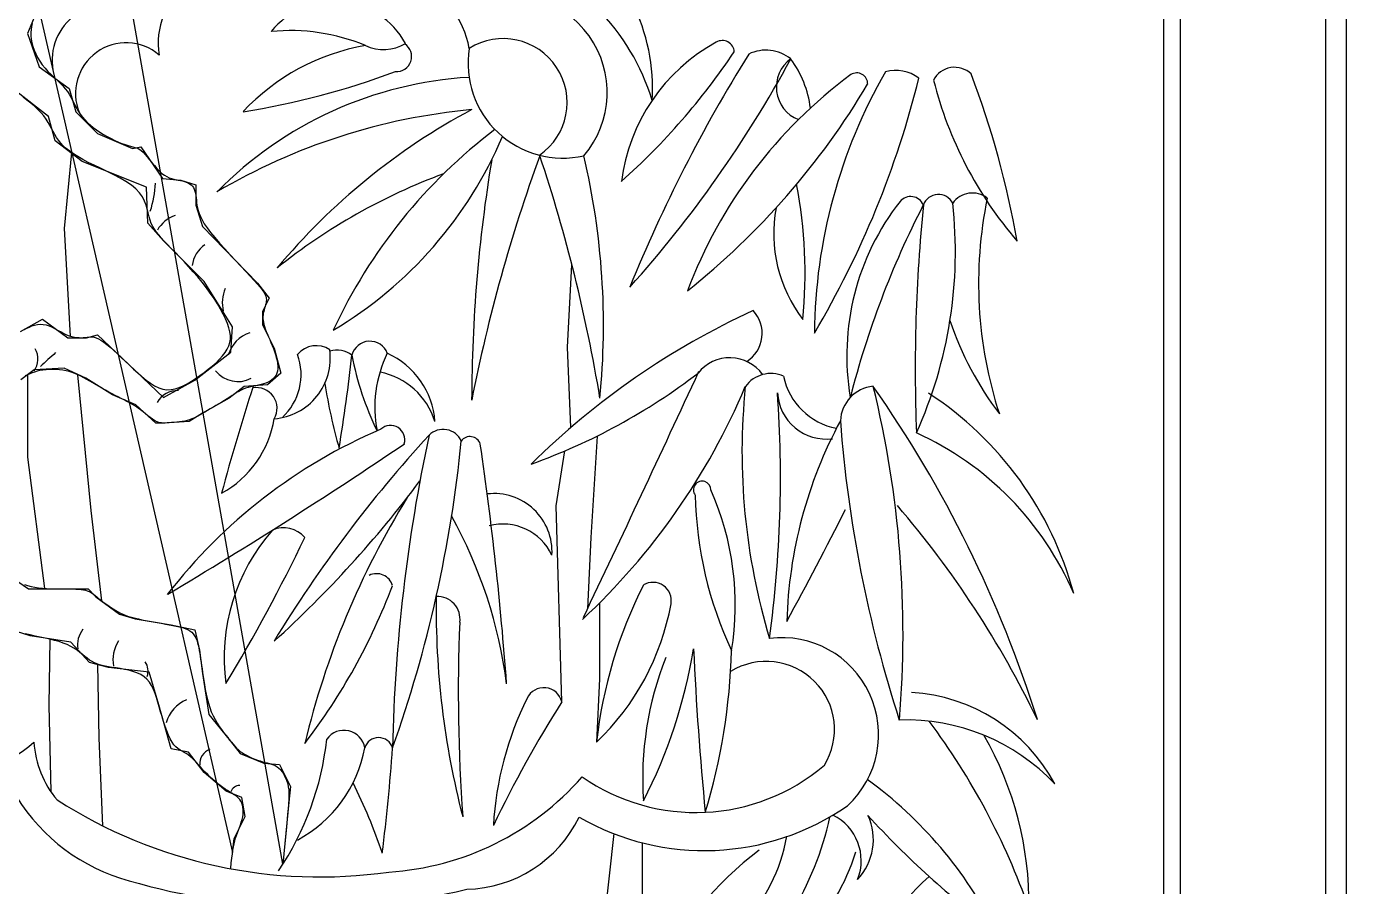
# Model space of a CAD drawing. Header units: metres. Extents: x -607 to -196, y 0 to 941.
# Drawn here: x -459.2 to -218.2, y 380.4 to 537.3 of the extents above; entities that cross this region are included whole.
import ezdxf

# ---------------------------------------------------------------- set-up
doc = ezdxf.new("R2010")
doc.units = ezdxf.units.M
for name, color, linetype in [('3', 3, 'Continuous'), ('4', 4, 'Continuous'), ('7', 7, 'Continuous')]:
    doc.layers.add(name, color=color, linetype=linetype)

msp = doc.modelspace()

# ---------------------------------------------------------------- linework, layer by layer
at = {"layer": '3'}
for points in [[(-594.44, 917.51), (-594.44, 3.8), (-222.04, 3.8), (-222.04, 930.76)], [(-459.55, 435.56), (-458.97, 435.34), (-458.34, 435.16), (-457.68, 435.02), (-456.98, 434.91), (-456.25, 434.84), (-455.51, 434.78), (-454.77, 434.75), (-454.03, 434.74), (-453.31, 434.73), (-452.61, 434.73), (-451.95, 434.73), (-451.33, 434.73), (-450.74, 434.72), (-450.19, 434.7), (-449.68, 434.67), (-449.22, 434.63), (-448.79, 434.57), (-448.41, 434.49), (-448.08, 434.39), (-447.77, 434.27), (-447.49, 434.12), (-447.22, 433.95), (-446.95, 433.75), (-446.67, 433.53), (-446.36, 433.29), (-446.03, 433.01), (-445.65, 432.72), (-445.23, 432.4), (-444.79, 432.07), (-444.33, 431.74), (-443.85, 431.41), (-443.38, 431.1), (-442.9, 430.8), (-442.45, 430.53), (-442.01, 430.3), (-441.58, 430.1), (-441.16, 429.92), (-440.73, 429.77), (-440.28, 429.62), (-439.8, 429.49), (-439.29, 429.37), (-438.72, 429.25), (-438.1, 429.12), (-437.44, 428.99), (-436.74, 428.86), (-436.02, 428.72), (-435.29, 428.59), (-434.55, 428.46), (-433.83, 428.32), (-433.14, 428.2), (-432.48, 428.07), (-431.85, 427.95), (-431.27, 427.81), (-430.73, 427.67), (-430.23, 427.5), (-429.78, 427.31), (-429.38, 427.08), (-429.03, 426.81), (-428.74, 426.51), (-428.49, 426.16), (-428.28, 425.78), (-428.11, 425.36), (-427.96, 424.92), (-427.84, 424.45), (-427.74, 423.97), (-427.65, 423.48), (-427.56, 422.97), (-427.48, 422.45), (-427.39, 421.91), (-427.31, 421.35), (-427.22, 420.76), (-427.13, 420.13), (-427.03, 419.46), (-426.93, 418.75), (-426.82, 418), (-426.69, 417.21), (-426.55, 416.39), (-426.39, 415.55), (-426.2, 414.72), (-425.98, 413.89), (-425.74, 413.09), (-425.45, 412.32), (-425.13, 411.59), (-424.77, 410.9), (-424.4, 410.26), (-424, 409.65), (-423.6, 409.09), (-423.2, 408.55), (-422.81, 408.06), (-422.44, 407.6), (-422.1, 407.16), (-421.77, 406.76), (-421.46, 406.38), (-421.14, 406.03), (-420.83, 405.7), (-420.5, 405.4), (-420.15, 405.1), (-419.77, 404.83), (-419.36, 404.57), (-418.92, 404.32), (-418.46, 404.09), (-417.99, 403.88), (-417.51, 403.68), (-417.02, 403.5), (-416.55, 403.34), (-416.09, 403.21), (-415.66, 403.09), (-415.24, 402.99), (-414.85, 402.89), (-414.47, 402.78), (-414.11, 402.65), (-413.77, 402.5), (-413.45, 402.3), (-413.14, 402.06), (-412.84, 401.77), (-412.56, 401.42), (-412.3, 401.03), (-412.06, 400.6), (-411.85, 400.14), (-411.66, 399.65), (-411.51, 399.15), (-411.39, 398.63), (-411.31, 398.09), (-411.28, 397.43), (-411.3, 396.54), (-411.38, 395.29), (-411.52, 393.58), (-411.73, 391.29), (-412.03, 388.31), (-412.4, 384.51), (-441.95, 551.86)], [(-459.26, 540.7), (-458.79, 540.82), (-458.3, 541.04), (-457.79, 541.36), (-457.26, 541.81), (-421.58, 386.66), (-421.3, 389.23), (-419.29, 393.24), (-419.87, 396.67), (-422.73, 397.82), (-426.74, 401.25), (-429.6, 404.97), (-432.76, 405.54), (-435.05, 413.56), (-436.77, 419.57), (-444.21, 420.42), (-447.65, 421.28), (-451.09, 425), (-458.53, 426.15), (-465.69, 428.44)], [(-457.46, 539.7), (-458.98, 536.06), (-456.85, 529.98), (-451.38, 526.03), (-450.16, 521.78), (-446.21, 517.83), (-439.82, 515.09), (-438.3, 515.4), (-434.34, 509.62), (-431, 509.32), (-428.26, 508.41), (-428.26, 504.76), (-427.04, 500.81), (-417.01, 490.48), (-414.88, 487.75), (-416.1, 485.31), (-416.1, 482.88), (-413.97, 478.63), (-412.75, 474.07), (-415.18, 471.94), (-419.44, 471.64), (-422.18, 469.51), (-427.04, 466.78), (-429.48, 465.26), (-434.04, 464.96), (-435.56, 464.96), (-439.21, 468.3), (-443.47, 470.12), (-448.34, 473.16), (-452.29, 474.98), (-457.76, 474.68), (-460.2, 472.86)], [(-458.17, 537.84), (-458.27, 537.33), (-458.35, 536.8), (-458.38, 536.24), (-458.37, 535.65), (-458.31, 535.03), (-458.18, 534.37), (-458, 533.7), (-457.77, 533.01), (-457.48, 532.32), (-457.14, 531.64), (-456.74, 530.98), (-456.29, 530.33), (-455.8, 529.72), (-455.26, 529.14), (-454.7, 528.58), (-454.13, 528.04), (-453.57, 527.52), (-453.04, 527), (-452.54, 526.49), (-452.09, 525.98), (-451.7, 525.46), (-451.37, 524.95), (-451.07, 524.42), (-450.8, 523.9), (-450.54, 523.38), (-450.28, 522.86), (-450.01, 522.34), (-449.7, 521.83), (-449.36, 521.32), (-448.97, 520.81), (-448.54, 520.32), (-448.08, 519.83), (-447.57, 519.36), (-447.02, 518.9), (-446.43, 518.46), (-445.8, 518.03), (-445.14, 517.62), (-444.45, 517.24), (-443.75, 516.88), (-443.06, 516.55), (-442.39, 516.25), (-441.75, 515.99), (-441.16, 515.77), (-440.63, 515.6), (-440.17, 515.47), (-439.77, 515.37), (-439.43, 515.28), (-439.11, 515.18), (-438.81, 515.06), (-438.52, 514.9), (-438.22, 514.68), (-437.89, 514.38), (-437.53, 514), (-437.14, 513.54), (-436.72, 513.03), (-436.28, 512.5), (-435.83, 511.96), (-435.37, 511.43), (-434.91, 510.95), (-434.45, 510.53), (-433.99, 510.19), (-433.55, 509.93), (-433.12, 509.73), (-432.7, 509.57), (-432.28, 509.46), (-431.88, 509.37), (-431.48, 509.29), (-431.1, 509.22), (-430.73, 509.14), (-430.36, 509.04), (-430.02, 508.93), (-429.7, 508.79), (-429.4, 508.63), (-429.14, 508.44), (-428.91, 508.22), (-428.72, 507.95), (-428.57, 507.65), (-428.45, 507.3), (-428.36, 506.93), (-428.29, 506.52), (-428.24, 506.09), (-428.18, 505.64), (-428.13, 505.18), (-428.06, 504.71), (-427.97, 504.23), (-427.85, 503.73), (-427.68, 503.21), (-427.44, 502.65), (-427.13, 502.03), (-426.73, 501.35), (-426.21, 500.59), (-425.57, 499.75), (-424.81, 498.81), (-423.94, 497.8), (-422.99, 496.74), (-422.01, 495.67), (-421.02, 494.61), (-420.05, 493.58), (-419.14, 492.62), (-418.33, 491.75), (-417.63, 490.99), (-417.04, 490.33), (-416.56, 489.77), (-416.18, 489.28), (-415.88, 488.85), (-415.67, 488.47), (-415.52, 488.12), (-415.44, 487.8), (-415.4, 487.48), (-415.41, 487.16), (-415.46, 486.85), (-415.53, 486.54), (-415.62, 486.23), (-415.71, 485.92), (-415.81, 485.62), (-415.89, 485.31), (-415.96, 485.01), (-416, 484.7), (-416.03, 484.39), (-416.03, 484.06), (-416, 483.72), (-415.94, 483.36), (-415.86, 482.98), (-415.74, 482.58), (-415.59, 482.15), (-415.42, 481.69), (-415.22, 481.21), (-415.01, 480.71), (-414.78, 480.2), (-414.56, 479.67), (-414.33, 479.13), (-414.12, 478.58), (-413.92, 478.03), (-413.74, 477.48), (-413.58, 476.93), (-413.45, 476.4), (-413.36, 475.88), (-413.31, 475.38), (-413.31, 474.91), (-413.36, 474.48), (-413.46, 474.08), (-413.62, 473.72), (-413.83, 473.39), (-414.08, 473.1), (-414.38, 472.84), (-414.71, 472.61), (-415.08, 472.42), (-415.49, 472.25), (-415.92, 472.11), (-416.37, 471.99), (-416.84, 471.89), (-417.32, 471.79), (-417.8, 471.7), (-418.27, 471.59), (-418.74, 471.48), (-419.19, 471.34), (-419.61, 471.17), (-420.02, 470.98), (-420.42, 470.76), (-420.82, 470.53), (-421.22, 470.27), (-421.64, 470), (-422.07, 469.71), (-422.53, 469.41), (-423.02, 469.1), (-423.54, 468.79), (-424.07, 468.47), (-424.61, 468.16), (-425.14, 467.85), (-425.66, 467.55), (-426.17, 467.26), (-426.64, 466.98), (-427.08, 466.73), (-427.49, 466.49), (-427.88, 466.27), (-428.25, 466.07), (-428.63, 465.89), (-429.01, 465.73), (-429.41, 465.59), (-429.83, 465.46), (-430.28, 465.36), (-430.76, 465.27), (-431.25, 465.2), (-431.74, 465.14), (-432.22, 465.09), (-432.69, 465.06), (-433.13, 465.03), (-433.53, 465.01), (-433.89, 464.99), (-434.21, 464.99), (-434.51, 465), (-434.78, 465.03), (-435.05, 465.1), (-435.32, 465.19), (-435.61, 465.33), (-435.92, 465.51), (-436.26, 465.75), (-436.62, 466.02), (-437.02, 466.33), (-437.44, 466.67), (-437.89, 467.01), (-438.35, 467.37), (-438.82, 467.71), (-439.31, 468.05), (-439.81, 468.36), (-440.32, 468.65), (-440.84, 468.93), (-441.37, 469.2), (-441.9, 469.47), (-442.45, 469.75), (-443, 470.03), (-443.57, 470.32), (-444.14, 470.64), (-444.73, 470.96), (-445.31, 471.3), (-445.9, 471.64), (-446.48, 471.98), (-447.06, 472.32), (-447.63, 472.65), (-448.18, 472.96), (-448.73, 473.25), (-449.26, 473.53), (-449.79, 473.78), (-450.33, 474), (-450.86, 474.2), (-451.41, 474.37), (-451.96, 474.52), (-452.54, 474.63), (-453.14, 474.71), (-453.76, 474.75), (-454.38, 474.77), (-455, 474.76), (-455.6, 474.71), (-456.19, 474.64), (-456.74, 474.55), (-457.26, 474.43), (-457.73, 474.28), (-458.17, 474.12), (-458.59, 473.95), (-458.99, 473.77), (-459.41, 473.6)], [(-460.25, 481.66), (-456.24, 483.95), (-451.66, 480.51), (-448.22, 480.51), (-446.22, 481.09), (-440.49, 475.65), (-434.19, 469.64), (-428.46, 472.79), (-421.87, 477.94), (-421.58, 482.52), (-426.74, 490.81), (-434.19, 498.25), (-437.05, 501.43), (-437.29, 508.01), (-449.04, 512.7), (-453.97, 516.46), (-455.15, 520.92), (-461.49, 525.85)], [(-459.53, 482.04), (-459.11, 482.28), (-458.66, 482.5), (-458.19, 482.7), (-457.71, 482.86), (-457.2, 482.97), (-456.68, 483.02), (-456.15, 482.99), (-455.61, 482.88), (-455.06, 482.7), (-454.51, 482.46), (-453.96, 482.18), (-453.42, 481.89), (-452.88, 481.6), (-452.36, 481.32), (-451.85, 481.09), (-451.36, 480.9), (-450.88, 480.76), (-450.43, 480.66), (-449.99, 480.6), (-449.58, 480.57), (-449.19, 480.56), (-448.81, 480.58), (-448.46, 480.61), (-448.13, 480.65), (-447.81, 480.68), (-447.5, 480.7), (-447.17, 480.69), (-446.83, 480.63), (-446.46, 480.52), (-446.05, 480.34), (-445.6, 480.08), (-445.09, 479.74), (-444.52, 479.3), (-443.91, 478.8), (-443.26, 478.23), (-442.58, 477.61), (-441.87, 476.95), (-441.14, 476.26), (-440.39, 475.55), (-439.64, 474.84), (-438.87, 474.13), (-438.11, 473.45), (-437.34, 472.82), (-436.57, 472.26), (-435.8, 471.78), (-435.04, 471.41), (-434.28, 471.17), (-433.54, 471.06), (-432.79, 471.08), (-432.06, 471.21), (-431.32, 471.45), (-430.58, 471.77), (-429.83, 472.17), (-429.08, 472.62), (-428.32, 473.12), (-427.54, 473.66), (-426.77, 474.21), (-426.01, 474.8), (-425.28, 475.39), (-424.59, 476), (-423.96, 476.62), (-423.4, 477.23), (-422.92, 477.84), (-422.54, 478.45), (-422.26, 479.05), (-422.07, 479.66), (-421.97, 480.29), (-421.97, 480.95), (-422.06, 481.63), (-422.23, 482.36), (-422.49, 483.14), (-422.84, 483.97), (-423.26, 484.85), (-423.76, 485.77), (-424.32, 486.73), (-424.95, 487.7), (-425.63, 488.69), (-426.35, 489.68), (-427.12, 490.67), (-427.93, 491.65), (-428.75, 492.6), (-429.59, 493.53), (-430.42, 494.43), (-431.23, 495.28), (-432.01, 496.09), (-432.75, 496.85), (-433.42, 497.54), (-434.03, 498.18), (-434.57, 498.76), (-435.05, 499.3), (-435.47, 499.82), (-435.83, 500.34), (-436.14, 500.86), (-436.4, 501.41), (-436.61, 502), (-436.79, 502.63), (-436.96, 503.31), (-437.13, 504.02), (-437.35, 504.75), (-437.64, 505.49), (-438.03, 506.24), (-438.54, 506.97), (-439.21, 507.69), (-440.04, 508.38), (-441.02, 509.04), (-442.1, 509.68), (-443.26, 510.29), (-444.46, 510.89), (-445.65, 511.46), (-446.81, 512.01), (-447.9, 512.54), (-448.89, 513.07), (-449.78, 513.58), (-450.58, 514.08), (-451.29, 514.57), (-451.91, 515.07), (-452.46, 515.57), (-452.93, 516.07), (-453.35, 516.57), (-453.7, 517.09), (-454.02, 517.62), (-454.31, 518.16), (-454.59, 518.71), (-454.89, 519.27), (-455.21, 519.84), (-455.58, 520.41), (-456.01, 521), (-456.52, 521.59), (-457.09, 522.18), (-457.72, 522.77), (-458.39, 523.34), (-459.09, 523.91), (-459.81, 524.45)], [(-451.12, 480.83), (-452.25, 500.46), (-450.93, 514.33)], [(-359.84, 464.15), (-360.41, 478.82), (-359.62, 493.83)], [(-458.99, 473.77), (-458.99, 458.77), (-455.88, 434.81)], [(-445.44, 432.56), (-447.39, 449.06), (-449.79, 473.78)], [(-355.04, 462.62), (-356.2, 444.1), (-356.79, 431.11)], [(-361.46, 414.12), (-362.51, 449.89), (-360.93, 459.9)], [(-462.54, 437.31), (-458.82, 434.73), (-452.23, 434.73), (-447.94, 434.73), (-446.5, 433.3), (-442.21, 430.15), (-439.34, 429.29), (-432.76, 428.15), (-428.46, 427.29), (-427.6, 423.57), (-427.03, 419.28), (-425.88, 411.84), (-422.16, 407.26), (-420.15, 404.69), (-415.86, 402.97), (-412.99, 402.68), (-410.99, 398.68), (-411.27, 395.82), (-412.4, 384.51)], [(-354.62, 432.14), (-354.62, 418.33), (-355.14, 406.76)], [(-421.91, 383.7), (-421.91, 383.7), (-421.8, 384.74), (-421.69, 385.63), (-421.6, 386.41), (-421.5, 387.1), (-421.41, 387.7), (-421.3, 388.25), (-421.18, 388.76), (-421.04, 389.26), (-420.87, 389.75), (-420.69, 390.24), (-420.5, 390.74), (-420.32, 391.23), (-420.14, 391.72), (-419.97, 392.2), (-419.83, 392.68), (-419.72, 393.15), (-419.65, 393.61), (-419.62, 394.05), (-419.63, 394.49), (-419.68, 394.9), (-419.77, 395.29), (-419.89, 395.65), (-420.05, 395.99), (-420.25, 396.29), (-420.48, 396.56), (-420.75, 396.81), (-421.04, 397.03), (-421.37, 397.25), (-421.72, 397.46), (-422.1, 397.69), (-422.5, 397.93), (-422.92, 398.2), (-423.36, 398.5), (-423.81, 398.84), (-424.27, 399.2), (-424.74, 399.59), (-425.2, 400), (-425.66, 400.42), (-426.11, 400.86), (-426.55, 401.3), (-426.97, 401.75), (-427.38, 402.19), (-427.77, 402.63), (-428.15, 403.05), (-428.53, 403.45), (-428.91, 403.82), (-429.28, 404.16), (-429.65, 404.45), (-430.03, 404.7), (-430.41, 404.91), (-430.79, 405.12), (-431.17, 405.35), (-431.54, 405.61), (-431.91, 405.92), (-432.27, 406.3), (-432.61, 406.78), (-432.95, 407.38), (-433.27, 408.07), (-433.57, 408.83), (-433.87, 409.66), (-434.16, 410.54), (-434.43, 411.43), (-434.7, 412.33), (-434.95, 413.22), (-435.2, 414.08), (-435.45, 414.9), (-435.72, 415.68), (-436.01, 416.41), (-436.35, 417.09), (-436.74, 417.7), (-437.19, 418.24), (-437.72, 418.71), (-438.33, 419.1), (-439.02, 419.42), (-439.76, 419.68), (-440.52, 419.89), (-441.31, 420.06), (-442.08, 420.2), (-442.84, 420.32), (-443.54, 420.42), (-444.19, 420.53), (-444.79, 420.65), (-445.34, 420.77), (-445.85, 420.91), (-446.33, 421.08), (-446.78, 421.27), (-447.22, 421.49), (-447.65, 421.76), (-448.08, 422.07), (-448.52, 422.41), (-448.97, 422.77), (-449.45, 423.15), (-449.96, 423.53), (-450.51, 423.9), (-451.11, 424.25), (-451.76, 424.57), (-452.47, 424.86), (-453.23, 425.11), (-454.04, 425.34), (-454.89, 425.54), (-455.77, 425.74), (-456.66, 425.93), (-457.57, 426.13), (-458.49, 426.34), (-459.4, 426.56)], [(-454.89, 425.54), (-455.1, 413.48), (-454.75, 397.79)], [(-446.2, 421.02), (-445.96, 407.48), (-445.31, 391.54)], [(-353.56, 350.58), (-353.56, 375.2), (-351.91, 390.09)], [(-346.18, 353.16), (-346.72, 374.15), (-346.72, 388.46)]]:
    msp.add_lwpolyline(points, dxfattribs=at)
msp.add_lwpolyline([(-564.8, 139.84), (-564.8, 688.56), (-251.68, 688.56), (-251.68, 139.84)], close=True, dxfattribs=at)
for points in [[(-357.44, 513.75, 0.78), (-377.47, 541.83, 0.34), (-382.33, 552.46, 0.09), (-428.57, 554.59, 0.46), (-440.43, 540.61, 0.64), (-453.99, 527.91)], [(-365.55, 513.84, 0.98), (-378.38, 533.32, 0.28), (-388.42, 545.17, 0.13), (-429.48, 544.87, 0.3), (-434.95, 532.11, 0.79), (-449.53, 521.57)], [(-473.08, 430.96, 0.34), (-509.11, 415.42, 0.43), (-494.14, 393.61, 0.26), (-460.97, 396.77, 0.19), (-440.44, 381.51, 0.13), (-378.83, 379.94, 0.28), (-358.3, 393.09, 0.29), (-309.34, 395.19, 0.73), (-323.55, 425.7, 0.73)], [(-460.73, 426.92, 0.22), (-498.7, 418.1, 0.53), (-493.61, 399.4, 0.25), (-457.81, 406.76, 0.16), (-453.6, 396.24, 0.18), (-393.05, 383.09, 0.2), (-357.77, 400.45, 0.34), (-313.55, 402.55, 0.79), (-330.67, 419.66)]]:
    msp.add_lwpolyline(points, format="xyb", dxfattribs=at)
for centre, radius, start, end in [((-402.99, 527.13), 14.8, 28.62, 141.16), ((-383.59, 512.19), 40.31, 16.8, 44.82), ((-379.3, 526.16), 34.37, 356.14, 26.88), ((-411.04, 500.7), 35.88, 67.51, 95.56), ((-390.38, 494.32), 40.14, 99.96, 136.81), ((-394.01, 540.92), 7.81, 244.88, 300.84), ((-391.66, 531.85), 2.76, 266.38, 56.26), ((-361.3, 530.61), 17.3, 170.98, 282.89), ((-317.03, 504.77), 33.85, 118.69, 172.74), ((-434.02, 602.53), 125.28, 311.74, 326.13), ((-332.19, 532.56), 2.2, 3.98, 119.92), ((-324.21, 525.83), 7.18, 50.91, 116.06), ((-510.57, 634.97), 217.17, 318.04, 331.52), ((-88.96, 383.7), 280.91, 148.07, 157.81), ((-315.95, 526.25), 6.37, 126.01, 248.38), ((-334.58, 520.22), 18.61, 6.84, 36.9), ((-374.21, 457.7), 70.47, 93.41, 135.41), ((-441.55, 661.67), 141.59, 278.9, 290.56), ((-256.46, 458.02), 87.79, 126.54, 159.26), ((-218.45, 480.6), 96.92, 150.02, 179.52), ((-463.94, 569.52), 172.73, 329.33, 346.06), ((-307.65, 526.86), 2, 358.19, 122.37), ((-300.49, 522.36), 6.95, 52.85, 105.93), ((-289.78, 525.55), 4.33, 45.93, 152.98), ((-444.26, 468.91), 168.45, 10.01, 20.78), ((-424.7, 597.52), 138.46, 308.47, 329.29), ((-224.06, 545.06), 71.74, 194.15, 220.8), ((-367.59, 410.54), 112.09, 95.29, 120.46), ((-321.86, 416.99), 119.18, 118.06, 140.2), ((-314.46, 440.68), 97.84, 127.26, 155.06), ((-441.7, 546.77), 75.41, 300.72, 336.97), ((-85.93, 411.73), 297.59, 159.95, 168.87), ((-637.19, 422.84), 286.51, 9.38, 18.5), ((-490.19, 482.75), 136.32, 354.43, 13.14), ((-104.4, 468.42), 273.53, 170.62, 179.85), ((-455.44, 509.71), 19.81, 342.19, 357.18), ((-345.59, 408.8), 108.34, 110.23, 128.76), ((-403.08, 492.38), 86, 354.31, 10.83), ((-297.81, 503.8), 2.51, 22.67, 140), ((-292.74, 503.76), 2.93, 26.91, 159.81), ((-286.52, 502.52), 4.43, 52.48, 144.57), ((-208.63, 490.49), 76.78, 168.32, 198.09), ((-296.91, 499.54), 25.88, 169.53, 217.31), ((-263.86, 477.27), 45.6, 141.88, 189.61), ((-149.04, 429.11), 164.84, 152.68, 165.76), ((5.13, 474.84), 302.1, 174.31, 182.21), ((-370.08, 496.25), 80.44, 335.73, 6.31), ((-429.88, 496.89), 6.34, 110.08, 148.67), ((-423.61, 493.09), 5.36, 124.15, 173.36), ((-416.57, 486.93), 6.87, 157.56, 192.91), ((-267.38, 356.64), 141.8, 114.67, 134.66), ((-330.92, 481.34), 6.02, 301.95, 43.74), ((-233.61, 502.94), 60.18, 198.66, 217.1), ((-416.59, 475.76), 5.99, 107.72, 163.88), ((-396.5, 476.51), 3.4, 20.79, 165.13), ((-460.92, 476.69), 3.82, 324.73, 28.73), ((-288.08, 294.02), 247.53, 132.05, 132.92), ((-414.82, 476.83), 11.09, 274.44, 7.82), ((-419.79, 473.87), 10.73, 312.57, 19.76), ((-406.31, 474.72), 4.38, 55.62, 140.66), ((-402.54, 473.58), 4.7, 54.06, 105.58), ((-746.45, 516.34), 348.85, 350.77, 353.59), ((-345.25, 487.83), 55.53, 190.85, 205.92), ((-373.27, 467.87), 22.34, 153.85, 191.13), ((-399.41, 464.2), 14.82, 4.12, 65.76), ((-330.81, 469.52), 7.38, 35.73, 141.73), ((-420.59, 477.71), 5.16, 217.98, 297.86), ((-397.23, 461.33), 13.2, 17.34, 78.74), ((-404.99, 563.35), 112.44, 289.72, 307.46), ((-4431.63, 2370.13), 4512.67, 334.53, 335.16), ((-323.35, 468.32), 5.7, 65.66, 144.24), ((-309.09, 475.99), 12.17, 191.72, 259.31), ((-431.63, 466.66), 4.25, 87.15, 151.19), ((-56.52, 354.26), 379.89, 161.99, 165.06), ((-417.22, 467.68), 3.78, 329.58, 100.23), ((-294.52, 490.46), 111.73, 189.42, 195.63), ((-441.55, 519.47), 123.22, 312.87, 337.17), ((-211.25, 459.71), 117.34, 174.16, 196.85), ((-540.01, 455.1), 218.44, 352.26, 4.04), ((-313.2, 470.98), 8.92, 183.19, 277.17), ((-304.02, 465.1), 6.62, 95.35, 177.53), ((-488.61, 426.66), 189.41, 355.2, 13.75), ((-485.99, 344.54), 221.48, 17.43, 35.03), ((-328.9, 417.64), 62.98, 14.94, 56.94), ((-432.74, 468.84), 19.02, 298.81, 350.7), ((-238.51, 426.51), 81.93, 151.67, 178.4), ((-77.31, 483.03), 233.99, 184.33, 197.98), ((-356.02, 373.82), 97.92, 113.15, 142.28), ((-208.76, 300.12), 240.34, 137.41, 148.64), ((-392.73, 461.94), 2.61, 343.26, 132.78), ((-90.3, 399.31), 302.14, 167.88, 178.78), ((-383.13, 460.21), 3.62, 24.26, 135.15), ((-320.01, 411.69), 56.5, 23.12, 65.69), ((-880.9, 1185.94), 875.23, 300.75, 304.1), ((-614.55, 484.89), 235.87, 340.39, 354.36), ((-378.23, 460.55), 1.97, 18.34, 144.18), ((-968.89, 373.95), 598.92, 4.17, 8.37), ((-550.57, 576.3), 203.68, 312.11, 323.25), ((-335.87, 452.8), 1.58, 359.22, 217.62), ((-259.13, 370.64), 153.51, 148.26, 166.48), ((-373.84, 441.54), 10.58, 356.59, 96.78), ((-266.91, 453.28), 70.23, 181.18, 205.11), ((-381.44, 431.79), 51.62, 350.73, 23.99), ((-824.45, 705.77), 575.12, 331.21, 333.51), ((-436.38, 333.02), 179.47, 25.71, 40.65), ((-412.24, 440.71), 5.16, 41.51, 112.91), ((-456.78, 406.45), 85.93, 7.35, 28.94), ((-372.27, 436.58), 9.98, 25.72, 104.44), ((-388.11, 422.19), 35, 138.32, 187.75), ((-688.7, 578.43), 310.83, 328.81, 334.4), ((-395.29, 434.46), 3.05, 16.67, 116.12), ((-498.07, 475.26), 112.99, 322.54, 339.3), ((-271.64, 397.48), 84.01, 153.14, 173.66), ((-344.85, 432.57), 3.36, 349.98, 121.05), ((-233.55, 431.12), 150.86, 179.16, 194.56), ((-384.17, 429.21), 4.12, 352.05, 93.02), ((-387.2, 440.32), 46.41, 313.69, 349.65), ((-445.53, 424.59), 4.34, 140.29, 190.74), ((-69.89, 415.58), 310.48, 177.59, 184.14), ((-437.34, 421.83), 6.07, 145.82, 191.53), ((-286.63, 400.06), 60.09, 158.36, 183.81), ((-429.59, 438.81), 93.36, 332.75, 350.74), ((277.12, 452.8), 615.24, 182.7, 185.49), ((-443.79, 426.7), 113.34, 343.19, 358.37), ((-439.98, 419.75), 2.99, 340.85, 34.03), ((-427.58, 408.62), 6.34, 112.28, 164.39), ((-314.11, 388.16), 59.95, 153.63, 176.72), ((-364.76, 413.32), 3.39, 13.72, 154.47), ((-299.5, 384.1), 31.8, 28.24, 86.69), ((-175.7, 296.38), 219.93, 147.63, 154.35), ((-298.58, 373.57), 37.26, 43.35, 91.99), ((-396.31, 334.32), 127.27, 19.34, 36.82), ((-456.89, 412.98), 52.82, 325.84, 353.85), ((-401.24, 405.08), 3.86, 9.58, 144.45), ((-394.91, 404.96), 2.65, 16.66, 163.34), ((-338.12, 377.23), 61.91, 359.29, 29.85), ((-424.75, 402.83), 2.81, 109.68, 185.03), ((-421.02, 410.07), 23.98, 298.13, 349.54), ((-741.67, 430.02), 350.14, 352.86, 356.02), ((-420.2, 397.09), 1.79, 91.84, 159.18), ((-491.79, 353.42), 103.02, 18.74, 26.47), ((-350.31, 338.34), 76.05, 26.51, 54.11), ((-371.23, 406.39), 60.19, 310.96, 347.22), ((-316.12, 385.15), 9.29, 338.46, 63.8), ((-315.1, 388.96), 10.49, 316.51, 25.05), ((-183.83, 504.56), 164.88, 222.39, 233.35), ((-352.18, 395.35), 32.29, 284.55, 349.77), ((-288.83, 338.43), 60.91, 126.97, 155.08), ((-347.07, 399.18), 41.18, 291.81, 342.48), ((-271.18, 355.34), 35.59, 130.79, 173.5)]:
    msp.add_arc(centre, radius, start, end, dxfattribs=at)
at = {"layer": '4'}
msp.add_lwpolyline([(-598.24, 918.9), (-598.24, 0), (-218.24, 0), (-218.24, 929.75)], dxfattribs=at)
at = {"layer": '7'}
msp.add_lwpolyline([(-567.84, 136.8), (-567.84, 691.6), (-248.64, 691.6), (-248.64, 136.8)], close=True, dxfattribs=at)

doc.saveas('drawing.dxf')
